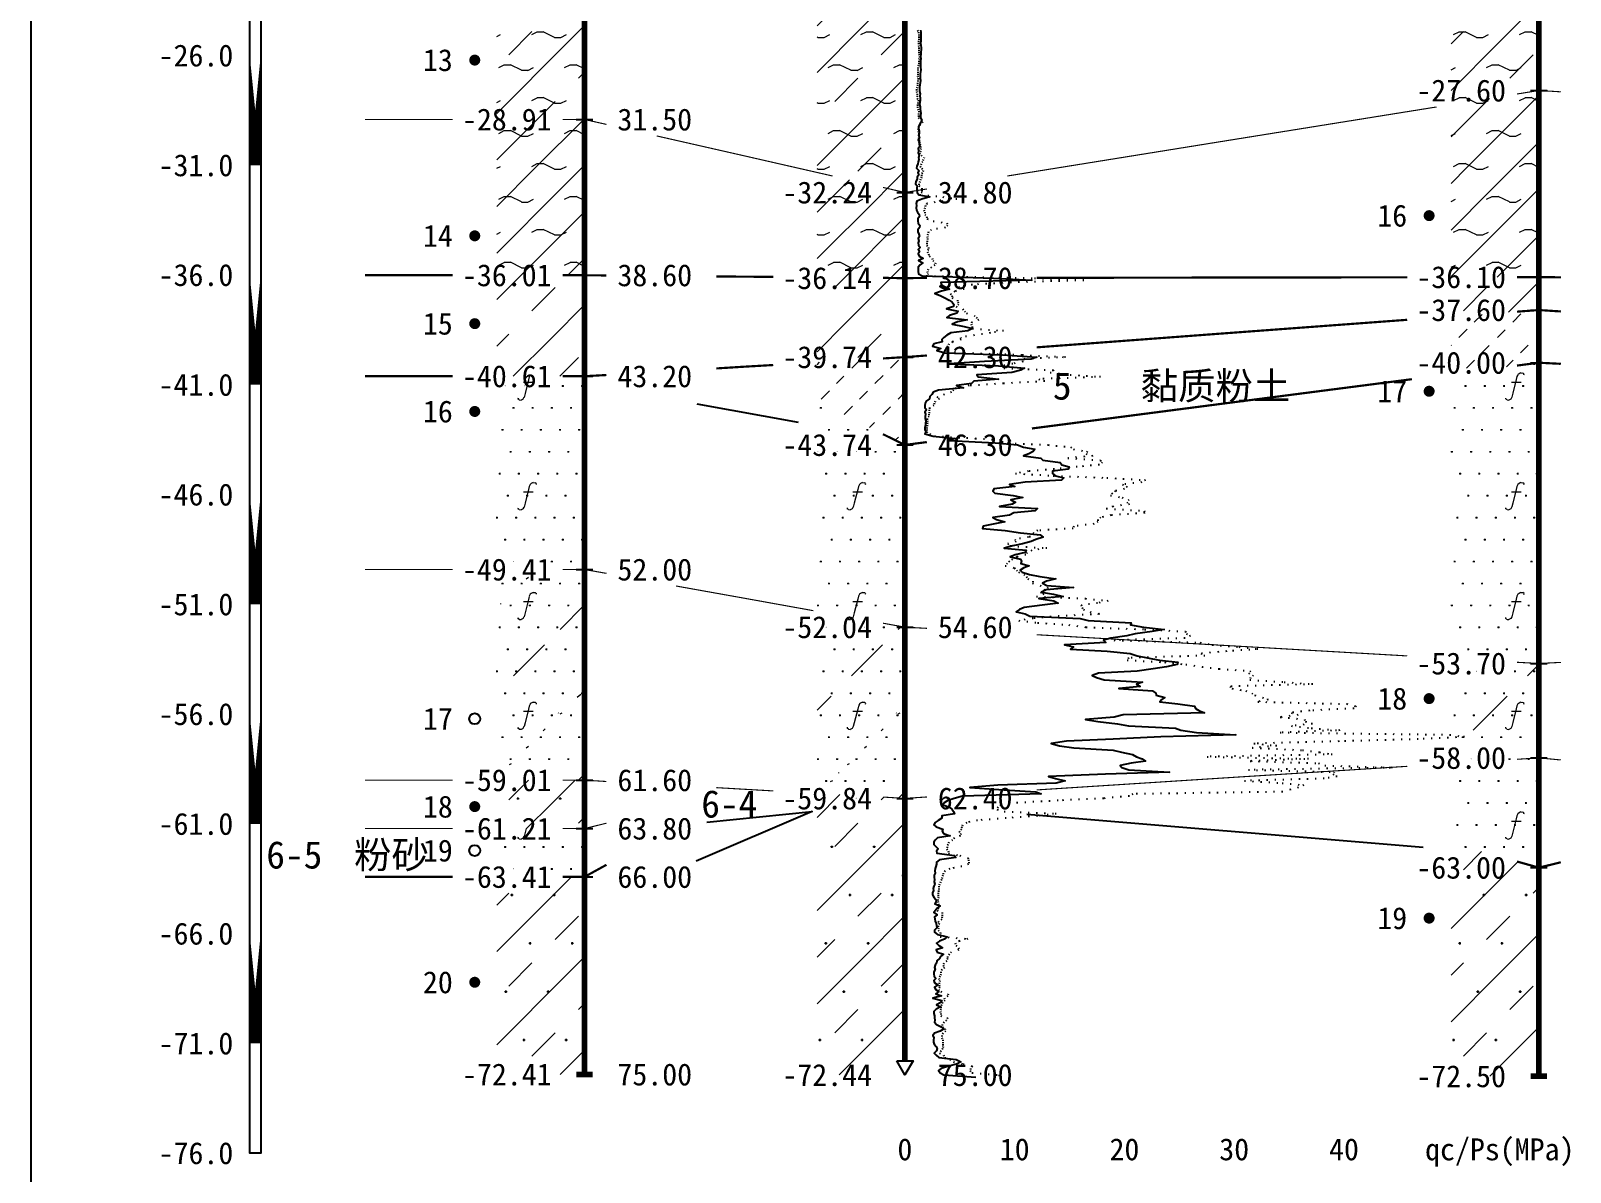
# Model space of a CAD drawing. Extents: x -37 to 3540, y -1485 to 297.
# Drawn here: x 1434.5 to 1574.7, y -832.6 to -728.7 of the extents above; entities that cross this region are included whole.
import ezdxf
from ezdxf.enums import TextEntityAlignment as Align

# ---------------------------------------------------------------- set-up
doc = ezdxf.new("R2010")
doc.units = 0
doc.linetypes.add('DOT', pattern=[6.35, 0, -6.35])
doc.layers.get('0').update_dxf_attribs({"linetype": 'CONTINUOUS'})
for name, color, linetype in [('CURVE', 200, 'CONTINUOUS'), ('FRAME', 7, 'CONTINUOUS'), ('HOLE', 41, 'CONTINUOUS'), ('RULER', 7, 'CONTINUOUS'), ('SAMPLE', 1, 'CONTINUOUS'), ('STRATUM', 241, 'CONTINUOUS')]:
    doc.layers.add(name, color=color, linetype=linetype)
doc.layers.add('HATCH', color=7, linetype='CONTINUOUS', lineweight=13)
doc.styles.add('ST', font='')
doc.styles.get('ST').set_extended_font_data('SimSun')
pattern_1 = [(45, (1559.7, -891), (-4.24264, 4.24264), [10, 0]), (45, (1560.761, -894.182), (-2.12132, 6.36396), [3, -3]), (26.565, (1560.7743, -891.2536), (5.999823, 5.999812), [0.567, -12.849]), (0, (1560.2073, -891.2536), (0, 6), [0.567, -5.433]), (26.565, (1558.119, -891), (5.999823, 5.999812), [0.567, -12.849]), (0, (1558.626, -890.7464), (0, 6), [0.567, -5.433]), (153.435, (1560.2073, -891.2536), (-5.999818, -5e-06), [1.134, -12.2826]), (26.565, (1563.7743, -888.2536), (5.999823, 5.999812), [0.567, -12.849]), (0, (1563.2073, -888.2536), (0, 6), [0.567, -5.433]), (26.565, (1561.119, -888), (5.999823, 5.999812), [0.567, -12.849]), (0, (1561.626, -887.7464), (0, 6), [0.567, -5.433]), (153.435, (1563.2073, -888.2536), (-5.999818, -5e-06), [1.134, -12.2826])]
pattern_2 = [(45, (1559.7002, -891), (-2.12132, 2.12132), [10, 0]), (26.565, (1560.7743, -891.2536), (5.999823, 5.999812), [0.567, -12.849]), (0, (1560.2073, -891.2536), (0, 6), [0.567, -5.433]), (26.565, (1558.119, -891), (5.999823, 5.999812), [0.567, -12.849]), (0, (1558.626, -890.7464), (0, 6), [0.567, -5.433]), (153.435, (1560.2073, -891.2536), (-5.999818, -5e-06), [1.134, -12.2826]), (26.565, (1563.7743, -888.2536), (5.999823, 5.999812), [0.567, -12.849]), (0, (1563.2073, -888.2536), (0, 6), [0.567, -5.433]), (26.565, (1561.119, -888), (5.999823, 5.999812), [0.567, -12.849]), (0, (1561.626, -887.7464), (0, 6), [0.567, -5.433]), (153.435, (1563.2073, -888.2536), (-5.999818, -5e-06), [1.134, -12.2826])]
pattern_3 = [(45, (1559.7, -891), (-4.24264, 4.24264), [10, 0]), (45, (1560.761, -894.182), (-2.12132, 6.36396), [3, -3])]
pattern_4 = [(82.875, (1558.8656, -892.206), (0.000369, 10.000176), [0.0893, -80.5337]), (143.13, (1558.9666, -892.2818), (-29.999964, 20.000054), [0.12627, -49.87373]), (172.875, (1559.1438, -892.304), (-70.000246, 9.99966), [0.17857, -80.44443]), (206.565, (1559.3223, -892.2147), (-9.9997, -9.99969), [0.19954, -22.16046]), (243.435, (1559.4115, -892.0363), (9e-06, -9.9997), [0.19954, -22.16146]), (255.964, (1559.5008, -891.679), (-0.0002, -9.9995), [0.36813, -40.86287]), (255.964, (1559.8108, -890.439), (-0.0002, -9.9995), [1.2784, -39.9526]), (255.964, (1559.8793, -890.165), (-0.0002, -9.9995), [0.28235, -40.94865]), (216.87, (1560.0695, -889.9108), (-9.999982, -10.000018), [0.12627, -49.87373]), (243.435, (1559.9685, -889.9865), (9e-06, -9.9997), [0.19954, -22.16146]), (206.565, (1560.248, -889.8215), (-9.9997, -9.99969), [0.19954, -22.16046]), (172.875, (1560.4252, -889.8437), (-70.000246, 9.99966), [0.17857, -80.44443]), (143.13, (1560.5262, -889.9194), (-29.999964, 20.000054), [0.12627, -49.87373]), (82.875, (1560.5152, -890.008), (0.000369, 10.000176), [0.0893, -80.5337]), (0, (1559.37, -890.66), (0, 10), [0.89286, -9.10714]), (0, (1559.7252, -891), (1, 2), [0, -1.75]), (0, (1559.7002, -890.975), (1, 2), [0, -1.75]), (0, (1559.7002, -891), (1, 2), [0, -1.75]), (0, (1559.6752, -891), (1, 2), [0, -1.75]), (0, (1559.7002, -891.025), (1, 2), [0, -1.75])]
pattern_5 = [(45, (1559.7, -891), (-2e-06, 15.4), [4.3383, -17.4406]), (45, (1565.889, -884.777), (-2e-06, 15.4), [4.3861, -17.3928]), (45, (1570.849, -879.819), (-2e-06, 15.4), [3.99, -17.789]), (26.565, (1559.7, -883.3), (15.4, 15.4), [0.2123, -34.2231]), (36.87, (1561.2402, -881.76), (15.4, 15.4), [0.435, -76.565]), (315, (1567.4, -875.653), (15.4, 3e-06), [0.0727, -21.7062]), (26.565, (1567.4, -891), (15.4, 15.4), [0.3184, -34.117]), (26.565, (1568.94, -889.46), (15.4, 15.4), [0.2316, -34.2038]), (90, (1569.71, -888.69), (-15.4, -1e-06), [0.0633, -15.3367]), (26.565, (1570.48, -887.92), (15.4, 15.4), [0.2002, -68.6707]), (36.87, (1572.0202, -886.38), (15.4, 15.4), [0.2435, -76.7565]), (45, (1573.56, -884.84), (-5e-07, 15.4), [0.24, -21.5388]), (315, (1574.911, -883.195), (15.4, 3e-06), [0.0727, -21.7062]), (36.87, (1562.7802, -880.22), (15.4, 15.4), [0.2249, -76.7751]), (53.13, (1564.3202, -878.68), (30.8, 46.2), [0.2956, -76.7044]), (53.13, (1565.8602, -877.14), (30.8, 46.2), [0.2777, -76.7223])]
pattern_6 = [(82.875, (1557.864, -893.6533), (0.00081, 22.00039), [0.1964, -177.1742]), (143.13, (1558.0863, -893.82), (-65.99992, 44.00012), [0.2778, -109.7222]), (172.875, (1558.476, -893.8687), (-154.00054, 21.99925), [0.3929, -176.9777]), (206.565, (1558.869, -893.672), (-21.99935, -21.9993), [0.439, -48.753]), (243.435, (1559.065, -893.28), (2e-05, -21.9993), [0.439, -48.7552]), (255.964, (1559.2615, -892.494), (-0.00044, -21.9989), [0.8099, -89.8983]), (255.964, (1559.9436, -889.7656), (-0.00044, -21.9989), [2.8124, -87.8958]), (255.964, (1560.094, -889.163), (-0.00044, -21.9989), [0.6212, -90.087]), (216.87, (1560.5128, -888.6037), (-21.99996, -22.00004), [0.2778, -109.7222]), (243.435, (1560.291, -888.77), (2e-05, -21.9993), [0.439, -48.7552]), (206.565, (1560.905, -888.407), (-21.99935, -21.9993), [0.439, -48.753]), (172.875, (1561.2952, -888.456), (-154.00054, 21.99925), [0.3929, -176.9777]), (143.13, (1561.5175, -888.6228), (-65.99992, 44.00012), [0.2778, -109.7222]), (82.875, (1561.493, -888.8177), (0.00081, 22.00039), [0.1964, -177.1742]), (0, (1558.975, -890.252), (0, 22), [1.9643, -20.0357]), (0, (1559.755, -891), (2.2, 4.4), [0, -3.85]), (0, (1559.7, -890.945), (2.2, 4.4), [0, -3.85]), (0, (1559.7, -891), (2.2, 4.4), [0, -3.85]), (0, (1559.645, -891), (2.2, 4.4), [0, -3.85]), (0, (1559.7, -891.055), (2.2, 4.4), [0, -3.85])]
pattern_7 = [(45, (1559.7, -891), (-6e-07, 6.99998), [0.9473, -8.9522]), (45, (1561.1, -889.6), (-6e-07, 6.99998), [0.9869, -8.9126]), (45, (1562.5, -888.2), (-6e-07, 6.99998), [1.06018, -8.8393]), (45, (1563.9, -886.8), (-6e-07, 6.99998), [0.94918, -8.95032]), (45, (1565.3, -885.4), (-6e-07, 6.99998), [1.0365, -8.863]), (45, (1563.2, -891), (-6e-07, 6.99998), [1.01335, -8.88615]), (45, (1564.6, -889.6), (-6e-07, 6.99998), [1.07896, -12.12037]), (45, (1566, -888.2), (-6e-07, 6.99998), [0.99882, -8.90067]), (45, (1560.4, -886.8), (-4e-07, 6.99998), [1.05533, -8.84416]), (45, (1561.8, -885.4), (-4e-07, 6.99998), [1.0365, -8.863])]

# ---------------------------------------------------------------- blocks, each defined once
blk = doc.blocks.new('SampleSoilUndisturbed')
at = {"const_width": 0.5}
blk.add_lwpolyline([(-0.25, 0, 1), (0.25, 0, 1)], format="xyb", close=True, dxfattribs=at)
blk = doc.blocks.new('SampleSoilDisturbed')
blk.add_circle((0, 0), 0.5)

msp = doc.modelspace()

# ---------------------------------------------------------------- hatches: boundary and pattern name
at = {"layer": 'HATCH'}
h = msp.add_hatch(dxfattribs=at)
h.set_pattern_fill('YNFNT', color=251, style=0)
h.set_pattern_definition(pattern_1)
h.paths.add_polyline_path([(1514.13, -710.98), (1506.13, -709.1), (1506.13, -741.55), (1514.13, -743.38)])
h.paths.add_polyline_path([(1497.22, -711.08), (1513.17, -711.08), (1513.17, -706.13), (1497.22, -706.13)], flags=9)
h.paths.add_polyline_path([(1502.06, -744.87), (1511.62, -744.87), (1511.62, -741.93), (1502.06, -741.93)], flags=9)
h.paths.add_polyline_path([(1502.06, -712.47), (1511.62, -712.47), (1511.62, -709.53), (1502.06, -709.53)], flags=9)
h = msp.add_hatch(dxfattribs=at)
h.set_pattern_fill('YNFNT', color=251, style=0)
h.set_pattern_definition(pattern_1)
h.paths.add_polyline_path([(1571.89, -714.09), (1563.89, -712.19), (1563.89, -735.38), (1571.89, -734.09)])
h.paths.add_polyline_path([(1559.82, -735.58), (1569.38, -735.58), (1569.38, -732.65), (1559.82, -732.65)], flags=9)
h.paths.add_polyline_path([(1559.82, -715.58), (1569.38, -715.58), (1569.38, -712.65), (1559.82, -712.65)], flags=9)
h = msp.add_hatch(dxfattribs=at)
h.set_pattern_fill('YNFNT', color=251, style=0)
h.set_pattern_definition(pattern_1)
h.paths.add_polyline_path([(1484.94, -714.33), (1476.94, -714.33), (1476.94, -736.73), (1484.94, -736.73)])
h.paths.add_polyline_path([(1472.87, -738.21), (1482.42, -738.21), (1482.42, -735.28), (1472.87, -735.28)], flags=9)
h.paths.add_polyline_path([(1472.87, -715.81), (1482.42, -715.81), (1482.42, -712.89), (1472.87, -712.89)], flags=9)
h = msp.add_hatch(dxfattribs=at)
h.set_pattern_fill('YNNT', color=251, style=0)
h.set_pattern_definition(pattern_2)
h.paths.add_polyline_path([(1571.89, -734.09), (1563.89, -735.38), (1563.89, -751.1), (1571.89, -751.09)])
h.paths.add_polyline_path([(1559.82, -752.58), (1569.38, -752.58), (1569.38, -749.65), (1559.82, -749.65)], flags=9)
h.paths.add_polyline_path([(1559.82, -735.58), (1569.38, -735.58), (1569.38, -732.65), (1559.82, -732.65)], flags=9)
h = msp.add_hatch(dxfattribs=at)
h.set_pattern_fill('YNNT', color=251, style=0)
h.set_pattern_definition(pattern_2)
h.paths.add_polyline_path([(1484.94, -736.73), (1476.94, -736.73), (1476.94, -750.92), (1484.94, -750.92)])
h.paths.add_polyline_path([(1472.87, -752.41), (1482.42, -752.41), (1482.42, -749.48), (1472.87, -749.48)], flags=9)
h.paths.add_polyline_path([(1472.87, -738.21), (1482.42, -738.21), (1482.42, -735.28), (1472.87, -735.28)], flags=9)
h = msp.add_hatch(dxfattribs=at)
h.set_pattern_fill('YNNT', color=251, style=0)
h.set_pattern_definition(pattern_2)
h.paths.add_polyline_path([(1514.13, -743.38), (1506.13, -741.55), (1506.13, -751.11), (1514.13, -751.18)])
h.paths.add_polyline_path([(1502.06, -752.67), (1511.62, -752.67), (1511.62, -749.73), (1502.06, -749.73)], flags=9)
h.paths.add_polyline_path([(1502.06, -744.87), (1511.62, -744.87), (1511.62, -741.93), (1502.06, -741.93)], flags=9)
h = msp.add_hatch(dxfattribs=at)
h.set_pattern_fill('FZNT', color=32, style=0)
h.set_pattern_definition(pattern_3)
h.paths.add_polyline_path([(1484.94, -750.92), (1476.94, -750.92), (1476.94, -760.12), (1484.94, -760.12)])
h.paths.add_polyline_path([(1472.87, -761.61), (1482.42, -761.61), (1482.42, -758.68), (1472.87, -758.68)], flags=9)
h.paths.add_polyline_path([(1472.87, -752.41), (1482.42, -752.41), (1482.42, -749.48), (1472.87, -749.48)], flags=9)
h = msp.add_hatch(dxfattribs=at)
h.set_pattern_fill('FZNT', color=32, style=0)
h.set_pattern_definition(pattern_3)
h.paths.add_polyline_path([(1514.13, -751.18), (1506.13, -751.11), (1506.13, -758.86), (1514.13, -758.38)])
h.paths.add_polyline_path([(1502.06, -759.87), (1511.62, -759.87), (1511.62, -756.93), (1502.06, -756.93)], flags=9)
h.paths.add_polyline_path([(1502.06, -752.67), (1511.62, -752.67), (1511.62, -749.73), (1502.06, -749.73)], flags=9)
h = msp.add_hatch(dxfattribs=at)
h.set_pattern_fill('FZNT', color=32, style=0)
h.set_pattern_definition(pattern_3)
h.paths.add_polyline_path([(1571.89, -751.09), (1563.89, -751.1), (1563.89, -754.68), (1571.89, -754.09)])
h.paths.add_polyline_path([(1559.82, -755.58), (1569.38, -755.58), (1569.38, -752.65), (1559.82, -752.65)], flags=9)
h.paths.add_polyline_path([(1559.82, -752.58), (1569.38, -752.58), (1569.38, -749.65), (1559.82, -749.65)], flags=9)
h = msp.add_hatch(dxfattribs=at)
h.set_pattern_fill('NZFT', color=52, style=0)
h.set_pattern_definition(pattern_7)
h.paths.add_polyline_path([(1571.89, -754.09), (1563.89, -754.68), (1563.89, -759.93), (1571.89, -758.89)])
h.paths.add_polyline_path([(1559.82, -760.38), (1569.38, -760.38), (1569.38, -757.45), (1559.82, -757.45)], flags=9)
h.paths.add_polyline_path([(1559.82, -755.58), (1569.38, -755.58), (1569.38, -752.65), (1559.82, -752.65)], flags=9)
h = msp.add_hatch(dxfattribs=at)
h.set_pattern_fill('NZFT', color=52, style=0)
h.set_pattern_definition(pattern_7)
h.paths.add_polyline_path([(1514.13, -758.38), (1506.13, -758.86), (1506.13, -762.47), (1506.83, -762.81), (1514.13, -766.38)])
h.paths.add_polyline_path([(1502.06, -759.87), (1511.62, -759.87), (1511.62, -756.93), (1502.06, -756.93)], flags=9)
h = msp.add_hatch(dxfattribs=at)
h.set_pattern_fill('FS', color=142, style=0)
h.set_pattern_definition(pattern_4)
h.paths.add_polyline_path([(1484.94, -760.12), (1476.94, -760.12), (1476.94, -777.73), (1484.94, -777.73)])
h.paths.add_polyline_path([(1472.87, -779.21), (1482.42, -779.21), (1482.42, -776.28), (1472.87, -776.28)], flags=9)
h.paths.add_polyline_path([(1472.87, -761.61), (1482.42, -761.61), (1482.42, -758.68), (1472.87, -758.68)], flags=9)
h = msp.add_hatch(dxfattribs=at)
h.set_pattern_fill('FS', color=142, style=0)
h.set_pattern_definition(pattern_4)
h.paths.add_polyline_path([(1571.89, -758.89), (1563.89, -759.93), (1563.89, -785.83), (1571.89, -786.29)])
h.paths.add_polyline_path([(1559.82, -787.78), (1569.38, -787.78), (1569.38, -784.85), (1559.82, -784.85)], flags=9)
h.paths.add_polyline_path([(1559.82, -760.38), (1569.38, -760.38), (1569.38, -757.45), (1559.82, -757.45)], flags=9)
h = msp.add_hatch(dxfattribs=at)
h.set_pattern_fill('FS', color=142, style=0)
h.set_pattern_definition(pattern_4)
h.paths.add_polyline_path([(1514.13, -766.38), (1506.83, -762.81), (1506.13, -762.47), (1506.13, -781.54), (1514.13, -782.98)])
h.paths.add_polyline_path([(1502.06, -784.47), (1511.62, -784.47), (1511.62, -781.53), (1502.06, -781.53)], flags=9)
h.paths.add_polyline_path([(1502.06, -767.87), (1511.62, -767.87), (1511.62, -764.93), (1502.06, -764.93)], flags=9)
h = msp.add_hatch(dxfattribs=at)
h.set_pattern_fill('FS', color=142, style=0)
h.set_pattern_definition(pattern_4)
h.paths.add_polyline_path([(1484.94, -777.73), (1476.94, -777.73), (1476.94, -796.92), (1484.94, -796.92)])
h.paths.add_polyline_path([(1472.87, -798.41), (1482.42, -798.41), (1482.42, -795.48), (1472.87, -795.48)], flags=9)
h.paths.add_polyline_path([(1472.87, -779.21), (1482.42, -779.21), (1482.42, -776.28), (1472.87, -776.28)], flags=9)
h = msp.add_hatch(dxfattribs=at)
h.set_pattern_fill('SZFT', color=142, scale=2.2, style=0)
h.set_pattern_definition(pattern_5)
h.paths.add_polyline_path([(1484.94, -777.73), (1476.94, -777.73), (1476.94, -796.92), (1484.94, -796.92)])
h.paths.add_polyline_path([(1472.87, -798.41), (1482.42, -798.41), (1482.42, -795.48), (1472.87, -795.48)], flags=9)
h.paths.add_polyline_path([(1472.87, -779.21), (1482.42, -779.21), (1482.42, -776.28), (1472.87, -776.28)], flags=9)
h = msp.add_hatch(dxfattribs=at)
h.set_pattern_fill('FS', color=142, style=0)
h.set_pattern_definition(pattern_4)
h.paths.add_polyline_path([(1514.13, -782.98), (1506.13, -781.54), (1506.13, -798.12), (1514.13, -798.58)])
h.paths.add_polyline_path([(1497.22, -801.08), (1523.9, -801.08), (1523.9, -796.14), (1497.22, -796.14)], flags=9)
h.paths.add_polyline_path([(1502.06, -800.07), (1511.62, -800.07), (1511.62, -797.13), (1502.06, -797.13)], flags=24)
h.paths.add_polyline_path([(1502.06, -784.47), (1511.62, -784.47), (1511.62, -781.53), (1502.06, -781.53)], flags=9)
h = msp.add_hatch(dxfattribs=at)
h.set_pattern_fill('SZFT', color=142, scale=2.2, style=0)
h.set_pattern_definition(pattern_5)
h.paths.add_polyline_path([(1514.13, -782.98), (1506.13, -781.54), (1506.13, -798.12), (1514.13, -798.58)])
h.paths.add_polyline_path([(1497.22, -801.08), (1523.9, -801.08), (1523.9, -796.14), (1497.22, -796.14)], flags=9)
h.paths.add_polyline_path([(1502.06, -800.07), (1511.62, -800.07), (1511.62, -797.13), (1502.06, -797.13)], flags=24)
h.paths.add_polyline_path([(1502.06, -784.47), (1511.62, -784.47), (1511.62, -781.53), (1502.06, -781.53)], flags=9)
h = msp.add_hatch(dxfattribs=at)
h.set_pattern_fill('FS', color=142, style=0)
h.set_pattern_definition(pattern_4)
h.paths.add_polyline_path([(1571.89, -786.29), (1563.89, -785.83), (1563.89, -795.4), (1571.89, -794.89)])
h.paths.add_polyline_path([(1559.82, -796.38), (1569.38, -796.38), (1569.38, -793.45), (1559.82, -793.45)], flags=9)
h.paths.add_polyline_path([(1559.82, -787.78), (1569.38, -787.78), (1569.38, -784.85), (1559.82, -784.85)], flags=9)
h = msp.add_hatch(dxfattribs=at)
h.set_pattern_fill('SZFT', color=142, scale=2.2, style=0)
h.set_pattern_definition(pattern_5)
h.paths.add_polyline_path([(1571.89, -786.29), (1563.89, -785.83), (1563.89, -795.4), (1571.89, -794.89)])
h.paths.add_polyline_path([(1559.82, -796.38), (1569.38, -796.38), (1569.38, -793.45), (1559.82, -793.45)], flags=9)
h.paths.add_polyline_path([(1559.82, -787.78), (1569.38, -787.78), (1569.38, -784.85), (1559.82, -784.85)], flags=9)
h = msp.add_hatch(dxfattribs=at)
h.set_pattern_fill('FS', color=142, style=0)
h.set_pattern_definition(pattern_4)
h.paths.add_polyline_path([(1571.89, -794.89), (1563.89, -795.4), (1563.89, -802.63), (1571.89, -804.89)])
h.paths.add_polyline_path([(1559.82, -796.38), (1569.38, -796.38), (1569.38, -793.45), (1559.82, -793.45)], flags=9)
h = msp.add_hatch(dxfattribs=at)
h.set_pattern_fill('FZNT', color=32, style=0)
h.set_pattern_definition(pattern_3)
h.paths.add_polyline_path([(1484.94, -796.92), (1476.94, -796.92), (1476.94, -801.33), (1484.94, -801.33)])
h.paths.add_polyline_path([(1472.87, -802.81), (1482.42, -802.81), (1482.42, -799.88), (1472.87, -799.88)], flags=9)
h.paths.add_polyline_path([(1472.87, -798.41), (1482.42, -798.41), (1482.42, -795.48), (1472.87, -795.48)], flags=9)
h = msp.add_hatch(dxfattribs=at)
h.set_pattern_fill('FS', color=32, scale=2.2, style=0)
h.set_pattern_definition(pattern_6)
h.paths.add_polyline_path([(1484.94, -796.92), (1476.94, -796.92), (1476.94, -801.33), (1484.94, -801.33)])
h.paths.add_polyline_path([(1472.87, -802.81), (1482.42, -802.81), (1482.42, -799.88), (1472.87, -799.88)], flags=9)
h.paths.add_polyline_path([(1472.87, -798.41), (1482.42, -798.41), (1482.42, -795.48), (1472.87, -795.48)], flags=9)
h = msp.add_hatch(dxfattribs=at)
h.set_pattern_fill('FZNT', color=32, style=0)
h.set_pattern_definition(pattern_3)
h.paths.add_polyline_path([(1514.13, -798.58), (1506.13, -798.12), (1506.13, -823.78), (1514.13, -823.78), (1513.38, -822.48), (1514.13, -822.48)])
h.paths.add_polyline_path([(1497.22, -801.08), (1523.9, -801.08), (1523.9, -796.14), (1497.22, -796.14)], flags=9)
h.paths.add_polyline_path([(1502.06, -825.26), (1511.61, -825.26), (1511.61, -822.36), (1502.06, -822.36)], flags=9)
h.paths.add_polyline_path([(1502.06, -800.07), (1511.62, -800.07), (1511.62, -797.13), (1502.06, -797.13)], flags=24)
h = msp.add_hatch(dxfattribs=at)
h.set_pattern_fill('FS', color=32, scale=2.2, style=0)
h.set_pattern_definition(pattern_6)
h.paths.add_polyline_path([(1514.13, -798.58), (1506.13, -798.12), (1506.13, -823.78), (1514.13, -823.78), (1513.38, -822.48), (1514.13, -822.48)])
h.paths.add_polyline_path([(1497.22, -801.08), (1523.9, -801.08), (1523.9, -796.14), (1497.22, -796.14)], flags=9)
h.paths.add_polyline_path([(1502.06, -825.26), (1511.61, -825.26), (1511.61, -822.36), (1502.06, -822.36)], flags=9)
h.paths.add_polyline_path([(1502.06, -800.07), (1511.62, -800.07), (1511.62, -797.13), (1502.06, -797.13)], flags=24)
h = msp.add_hatch(dxfattribs=at)
h.set_pattern_fill('FS', color=142, style=0)
h.set_pattern_definition(pattern_4)
h.paths.add_polyline_path([(1484.94, -801.33), (1476.94, -801.33), (1476.94, -805.73), (1484.94, -805.73)])
h.paths.add_polyline_path([(1472.87, -807.21), (1482.42, -807.21), (1482.42, -804.28), (1472.87, -804.28)], flags=9)
h.paths.add_polyline_path([(1472.87, -802.81), (1482.42, -802.81), (1482.42, -799.88), (1472.87, -799.88)], flags=9)
h = msp.add_hatch(dxfattribs=at)
h.set_pattern_fill('FZNT', color=32, style=0)
h.set_pattern_definition(pattern_3)
h.paths.add_polyline_path([(1571.89, -804.89), (1563.89, -802.63), (1563.89, -823.89), (1571.89, -823.89)])
h.paths.add_polyline_path([(1559.82, -825.38), (1569.38, -825.38), (1569.38, -822.45), (1559.82, -822.45)], flags=9)
h.paths.add_polyline_path([(1559.82, -806.38), (1569.38, -806.38), (1569.38, -803.45), (1559.82, -803.45)], flags=9)
h = msp.add_hatch(dxfattribs=at)
h.set_pattern_fill('FS', color=32, scale=2.2, style=0)
h.set_pattern_definition(pattern_6)
h.paths.add_polyline_path([(1571.89, -804.89), (1563.89, -802.63), (1563.89, -823.89), (1571.89, -823.89)])
h.paths.add_polyline_path([(1559.82, -825.38), (1569.38, -825.38), (1569.38, -822.45), (1559.82, -822.45)], flags=9)
h.paths.add_polyline_path([(1559.82, -806.38), (1569.38, -806.38), (1569.38, -803.45), (1559.82, -803.45)], flags=9)
h = msp.add_hatch(dxfattribs=at)
h.set_pattern_fill('FZNT', color=32, style=0)
h.set_pattern_definition(pattern_3)
h.paths.add_polyline_path([(1484.94, -805.73), (1476.94, -805.73), (1476.94, -823.73), (1484.94, -823.73)])
h.paths.add_polyline_path([(1472.87, -825.21), (1482.42, -825.21), (1482.42, -822.29), (1472.87, -822.29)], flags=9)
h.paths.add_polyline_path([(1472.87, -807.21), (1482.42, -807.21), (1482.42, -804.28), (1472.87, -804.28)], flags=9)
h = msp.add_hatch(dxfattribs=at)
h.set_pattern_fill('FS', color=32, scale=2.2, style=0)
h.set_pattern_definition(pattern_6)
h.paths.add_polyline_path([(1484.94, -805.73), (1476.94, -805.73), (1476.94, -823.73), (1484.94, -823.73)])
h.paths.add_polyline_path([(1472.87, -825.21), (1482.42, -825.21), (1482.42, -822.29), (1472.87, -822.29)], flags=9)
h.paths.add_polyline_path([(1472.87, -807.21), (1482.42, -807.21), (1482.42, -804.28), (1472.87, -804.28)], flags=9)

# ---------------------------------------------------------------- linework, layer by layer
at = {"layer": 'CURVE', "color": 30, "linetype": 'Continuous'}
msp.add_lwpolyline([(1515.55, -728.58), (1515.58, -728.78), (1515.59, -728.98), (1515.58, -729.18), (1515.58, -729.38), (1515.58, -729.58), (1515.56, -729.78), (1515.59, -729.98), (1515.61, -730.18), (1515.61, -730.38), (1515.59, -730.58), (1515.59, -730.78), (1515.56, -730.98), (1515.59, -731.18), (1515.56, -731.38), (1515.56, -731.58), (1515.56, -731.78), (1515.55, -731.98), (1515.57, -732.18), (1515.55, -732.38), (1515.51, -732.58), (1515.52, -732.78), (1515.52, -732.98), (1515.55, -733.18), (1515.52, -733.38), (1515.5, -733.58), (1515.47, -733.78), (1515.45, -733.98), (1515.47, -734.18), (1515.52, -734.38), (1515.49, -734.58), (1515.52, -734.78), (1515.52, -734.98), (1515.5, -735.18), (1515.47, -735.38), (1515.53, -735.58), (1515.53, -735.78), (1515.56, -735.98), (1515.59, -736.18), (1515.55, -736.38), (1515.55, -736.58), (1515.68, -736.78), (1515.59, -736.98), (1515.46, -737.18), (1515.36, -737.38), (1515.36, -737.58), (1515.42, -737.78), (1515.43, -737.98), (1515.38, -738.18), (1515.45, -738.38), (1515.35, -738.58), (1515.46, -738.78), (1515.42, -738.98), (1515.5, -739.18), (1515.35, -739.38), (1515.37, -739.58), (1515.35, -739.78), (1515.42, -739.98), (1515.36, -740.18), (1515.4, -740.38), (1515.33, -740.58), (1515.3, -740.78), (1515.21, -740.98), (1515.18, -741.18), (1515.41, -741.38), (1515.3, -741.58), (1515.39, -741.78), (1515.26, -741.98), (1515.26, -742.18), (1515.13, -742.38), (1515.1, -742.58), (1515.24, -742.78), (1515.23, -742.98), (1515.23, -743.18), (1515.24, -743.38), (1515.41, -743.58), (1516.41, -743.78), (1515.67, -743.98), (1515.23, -744.18), (1515.17, -744.38), (1515.2, -744.58), (1515.17, -744.78), (1515.18, -744.98), (1515.29, -745.18), (1515.43, -745.38), (1515.46, -745.58), (1515.32, -745.78), (1515.32, -745.98), (1515.33, -746.18), (1515.49, -746.38), (1515.46, -746.58), (1515.3, -746.78), (1515.31, -746.98), (1515.39, -747.18), (1515.46, -747.38), (1515.34, -747.58), (1515.4, -747.78), (1515.35, -747.98), (1515.38, -748.18), (1515.53, -748.38), (1515.35, -748.58), (1515.46, -748.78), (1515.34, -748.98), (1515.43, -749.18), (1515.79, -749.38), (1515.36, -749.58), (1515.76, -749.78), (1515.53, -749.98), (1515.35, -750.18), (1515.33, -750.38), (1515.33, -750.58), (1515.38, -750.78), (1515.7, -750.98), (1522.19, -751.18), (1525.7, -751.38), (1517.39, -751.58), (1517.46, -751.78), (1517.79, -751.98), (1518.18, -752.18), (1517.46, -752.38), (1516.87, -752.58), (1517.34, -752.78), (1517.77, -752.98), (1518.17, -753.18), (1518.44, -753.38), (1518.6, -753.58), (1518.55, -753.78), (1517.91, -753.98), (1518.99, -754.18), (1518.87, -754.38), (1518.19, -754.58), (1517.96, -754.78), (1519.81, -754.98), (1518.92, -755.18), (1518.44, -755.38), (1519.52, -755.58), (1520.28, -755.78), (1519.85, -755.98), (1518.3, -756.18), (1517.96, -756.38), (1517.67, -756.58), (1517.5, -756.78), (1517.51, -756.98), (1516.76, -757.18), (1516.64, -757.38), (1517.4, -757.58), (1517.05, -757.78), (1517.77, -757.98), (1523.03, -758.18), (1526.15, -758.38), (1525.62, -758.58), (1521.38, -758.78), (1518.15, -758.98), (1522.66, -759.18), (1525.03, -759.38), (1524.68, -759.58), (1523.86, -759.78), (1520.67, -759.98), (1520.79, -760.18), (1522.65, -760.38), (1520.42, -760.58), (1520.19, -760.78), (1518.83, -760.98), (1519.46, -761.18), (1517.2, -761.38), (1516.69, -761.58), (1516.58, -761.78), (1516.41, -761.98), (1516.36, -762.18), (1516.07, -762.38), (1515.98, -762.58), (1515.96, -762.78), (1515.96, -762.98), (1516.1, -763.18), (1515.96, -763.38), (1516, -763.58), (1515.98, -763.78), (1515.97, -763.98), (1516.03, -764.18), (1516, -764.38), (1516, -764.58), (1515.95, -764.78), (1515.95, -764.98), (1516.03, -765.18), (1515.94, -765.38), (1516.7, -765.58), (1518.72, -765.78), (1518.13, -765.98), (1522.36, -766.18), (1524.4, -766.38), (1524.94, -766.58), (1525.97, -766.78), (1525.8, -766.98), (1525.42, -767.18), (1524.92, -767.38), (1526.5, -767.58), (1526.71, -767.78), (1528.27, -767.98), (1528.43, -768.18), (1529.1, -768.38), (1529, -768.58), (1527.57, -768.78), (1527.58, -768.98), (1527.84, -769.18), (1528.61, -769.38), (1528.4, -769.58), (1525.08, -769.78), (1523.65, -769.98), (1524.14, -770.18), (1522.22, -770.38), (1522.13, -770.58), (1522.33, -770.78), (1523.99, -770.98), (1524.87, -771.18), (1523.78, -771.38), (1524.21, -771.58), (1523.89, -771.78), (1522.75, -771.98), (1526.21, -772.18), (1525.99, -772.38), (1524.04, -772.58), (1523.65, -772.78), (1522.15, -772.98), (1522.47, -773.18), (1523.23, -773.38), (1522.33, -773.58), (1521.26, -773.78), (1521.21, -773.98), (1523.26, -774.18), (1524.65, -774.38), (1526.46, -774.58), (1526.73, -774.78), (1526.06, -774.98), (1525.62, -775.18), (1524.83, -775.38), (1523.96, -775.58), (1523.17, -775.78), (1525.17, -775.98), (1525.09, -776.18), (1524.17, -776.38), (1523.71, -776.58), (1524.67, -776.78), (1524.74, -776.98), (1524.69, -777.18), (1525.45, -777.38), (1524.97, -777.58), (1524.63, -777.78), (1524.81, -777.98), (1525.47, -778.18), (1526.43, -778.38), (1527.88, -778.58), (1527.04, -778.78), (1526.66, -778.98), (1527.07, -779.18), (1529.48, -779.38), (1526.99, -779.58), (1526.56, -779.78), (1527.66, -779.98), (1528.56, -780.18), (1526.34, -780.38), (1527.69, -780.58), (1528.08, -780.78), (1526.63, -780.98), (1525, -781.18), (1524.56, -781.38), (1524.26, -781.58), (1525.08, -781.78), (1525.5, -781.98), (1530.1, -782.18), (1530.84, -782.38), (1534.75, -782.58), (1534.68, -782.78), (1535.86, -782.98), (1537.75, -783.18), (1536.66, -783.38), (1535.12, -783.58), (1534.35, -783.78), (1532.89, -783.98), (1532.22, -784.18), (1532.43, -784.38), (1528.66, -784.58), (1529.48, -784.78), (1529.23, -784.98), (1532.57, -785.18), (1534.66, -785.38), (1535.3, -785.58), (1536.22, -785.78), (1537.31, -785.98), (1539, -786.18), (1538.93, -786.38), (1537.96, -786.58), (1536.74, -786.78), (1535.3, -786.98), (1531.78, -787.18), (1531.2, -787.38), (1531.6, -787.58), (1532.28, -787.78), (1535.79, -787.98), (1535.24, -788.18), (1535.57, -788.38), (1533.62, -788.58), (1536.68, -788.78), (1536.99, -788.98), (1537.03, -789.18), (1537.81, -789.38), (1537.53, -789.58), (1537.36, -789.78), (1538.99, -789.98), (1540.5, -790.18), (1540.6, -790.38), (1540.92, -790.58), (1541.41, -790.78), (1534.01, -790.98), (1533.18, -791.18), (1530.59, -791.38), (1531.72, -791.58), (1533.49, -791.78), (1534.49, -791.98), (1538.79, -792.18), (1539.26, -792.38), (1540.71, -792.58), (1544.27, -792.78), (1537.45, -792.98), (1533.11, -793.18), (1528.86, -793.38), (1527.46, -793.58), (1528.2, -793.78), (1529.51, -793.98), (1533.11, -794.18), (1533.86, -794.38), (1534.87, -794.58), (1535.23, -794.78), (1535.76, -794.98), (1536.05, -795.18), (1534.74, -795.38), (1533.75, -795.58), (1533.9, -795.78), (1534.54, -795.98), (1538.24, -796.18), (1532.4, -796.38), (1527.22, -796.58), (1527.86, -796.78), (1528.72, -796.98), (1527.9, -797.18), (1522.6, -797.38), (1520.04, -797.58), (1522.69, -797.78), (1526.05, -797.98), (1526.54, -798.18), (1519.39, -798.38), (1518.62, -798.58), (1518.04, -798.78), (1517.72, -798.98), (1517.57, -799.18), (1518.18, -799.38), (1518.43, -799.58), (1518.57, -799.78), (1518.64, -799.98), (1517.5, -800.18), (1517.48, -800.38), (1517.15, -800.58), (1516.89, -800.78), (1516.78, -800.98), (1516.98, -801.18), (1517.59, -801.38), (1517.52, -801.58), (1517.66, -801.78), (1518.24, -801.98), (1517.1, -802.18), (1516.88, -802.38), (1516.78, -802.58), (1516.78, -802.78), (1516.99, -802.98), (1517.17, -803.18), (1517.02, -803.38), (1517.03, -803.58), (1518.64, -803.78), (1518.76, -803.98), (1517.28, -804.18), (1517.02, -804.38), (1517.01, -804.58), (1516.94, -804.78), (1516.9, -804.98), (1516.87, -805.18), (1516.9, -805.38), (1516.8, -805.58), (1516.81, -805.78), (1516.83, -805.98), (1516.79, -806.18), (1516.86, -806.38), (1516.75, -806.58), (1516.69, -806.78), (1516.74, -806.98), (1516.64, -807.18), (1516.64, -807.38), (1516.78, -807.58), (1516.95, -807.78), (1516.98, -807.98), (1516.86, -808.18), (1517.34, -808.38), (1517.06, -808.58), (1516.93, -808.78), (1516.76, -808.98), (1517.08, -809.18), (1516.83, -809.38), (1516.87, -809.58), (1516.89, -809.78), (1516.99, -809.98), (1517, -810.18), (1517.05, -810.38), (1516.84, -810.58), (1516.83, -810.78), (1517.1, -810.98), (1517.99, -811.18), (1517.81, -811.38), (1517.29, -811.58), (1517.02, -811.78), (1517.23, -811.98), (1517.55, -812.18), (1516.99, -812.38), (1517.06, -812.58), (1517.66, -812.78), (1517.38, -812.98), (1517.27, -813.18), (1517.03, -813.38), (1517, -813.58), (1516.89, -813.78), (1516.83, -813.98), (1516.89, -814.18), (1516.75, -814.38), (1516.76, -814.58), (1516.8, -814.78), (1516.95, -814.98), (1516.75, -815.18), (1516.84, -815.38), (1517.12, -815.58), (1516.82, -815.78), (1516.93, -815.98), (1517.21, -816.18), (1516.95, -816.38), (1517.47, -816.58), (1516.66, -816.78), (1517.49, -816.98), (1517.39, -817.18), (1517.01, -817.38), (1517.38, -817.58), (1516.99, -817.78), (1516.77, -817.98), (1516.78, -818.18), (1516.83, -818.38), (1516.84, -818.58), (1516.86, -818.78), (1516.83, -818.98), (1517, -819.18), (1517.42, -819.38), (1517.69, -819.58), (1517.35, -819.78), (1516.83, -819.98), (1516.67, -820.18), (1516.75, -820.38), (1516.74, -820.58), (1516.73, -820.78), (1516.79, -820.98), (1516.99, -821.18), (1517.06, -821.38), (1517, -821.58), (1516.81, -821.78), (1516.99, -821.98), (1517.22, -822.18), (1518.79, -822.38), (1519.22, -822.58), (1518.83, -822.78), (1518.12, -822.98), (1517.44, -823.18), (1517.18, -823.38), (1517.33, -823.58), (1517.68, -823.78), (1520.58, -823.98)], dxfattribs=at)
at = {"layer": 'CURVE', "color": 100, "linetype": 'DOT', "ltscale": 0.1}
msp.add_lwpolyline([(1515.29, -728.58), (1515.37, -728.78), (1515.39, -728.98), (1515.41, -729.18), (1515.39, -729.38), (1515.38, -729.58), (1515.38, -729.78), (1515.36, -729.98), (1515.41, -730.18), (1515.41, -730.38), (1515.41, -730.58), (1515.41, -730.78), (1515.47, -730.98), (1515.42, -731.18), (1515.4, -731.38), (1515.41, -731.58), (1515.38, -731.78), (1515.31, -731.98), (1515.31, -732.18), (1515.31, -732.38), (1515.32, -732.58), (1515.29, -732.78), (1515.35, -732.98), (1515.31, -733.18), (1515.28, -733.38), (1515.29, -733.58), (1515.25, -733.78), (1515.2, -733.98), (1515.19, -734.18), (1515.24, -734.38), (1515.25, -734.58), (1515.25, -734.78), (1515.36, -734.98), (1515.32, -735.18), (1515.28, -735.38), (1515.27, -735.58), (1515.3, -735.78), (1515.41, -735.98), (1515.37, -736.18), (1515.37, -736.38), (1515.34, -736.58), (1515.57, -736.78), (1515.77, -736.98), (1515.54, -737.18), (1515.41, -737.38), (1515.35, -737.58), (1515.33, -737.78), (1515.41, -737.98), (1515.41, -738.18), (1515.38, -738.38), (1515.43, -738.58), (1515.41, -738.78), (1515.48, -738.98), (1515.56, -739.18), (1515.57, -739.38), (1515.55, -739.58), (1515.45, -739.78), (1515.6, -739.98), (1515.89, -740.18), (1515.79, -740.38), (1515.74, -740.58), (1515.61, -740.78), (1515.53, -740.98), (1515.68, -741.18), (1515.8, -741.38), (1515.72, -741.58), (1515.63, -741.78), (1515.63, -741.98), (1515.56, -742.18), (1515.48, -742.38), (1515.41, -742.58), (1515.41, -742.78), (1515.67, -742.98), (1515.68, -743.18), (1515.68, -743.38), (1515.48, -743.58), (1517.57, -743.78), (1518.86, -743.98), (1517.63, -744.18), (1516.14, -744.38), (1516.02, -744.58), (1515.95, -744.78), (1515.85, -744.98), (1515.94, -745.18), (1515.93, -745.38), (1516.11, -745.58), (1516.14, -745.78), (1516.7, -745.98), (1517.94, -746.18), (1518.02, -746.38), (1517.84, -746.58), (1516.53, -746.78), (1516.28, -746.98), (1516.23, -747.18), (1516.17, -747.38), (1516.2, -747.58), (1516.17, -747.78), (1516.14, -747.98), (1516.13, -748.18), (1516.29, -748.38), (1516.27, -748.58), (1516.18, -748.78), (1516.29, -748.98), (1516.34, -749.18), (1516.61, -749.38), (1516.66, -749.58), (1516.92, -749.78), (1516.86, -749.98), (1516.55, -750.18), (1516.26, -750.38), (1516.16, -750.58), (1516.25, -750.78), (1516.08, -750.98), (1525.93, -751.18), (1530.44, -751.38), (1523.78, -751.58), (1520.28, -751.78), (1519.01, -751.98), (1519.54, -752.18), (1518.69, -752.38), (1518.27, -752.58), (1518.42, -752.78), (1518.44, -752.98), (1518.92, -753.18), (1518.95, -753.38), (1519.02, -753.58), (1518.81, -753.78), (1519.4, -753.98), (1519.56, -754.18), (1519.75, -754.38), (1520.43, -754.58), (1520.62, -754.78), (1520.88, -754.98), (1520.24, -755.18), (1520.16, -755.38), (1520.25, -755.58), (1520.28, -755.78), (1523.11, -755.98), (1521.92, -756.18), (1520.48, -756.38), (1519.2, -756.58), (1519.27, -756.78), (1518.46, -756.98), (1518.14, -757.18), (1518.03, -757.38), (1517.95, -757.58), (1517.92, -757.78), (1519.56, -757.98), (1524.82, -758.18), (1528.77, -758.38), (1524.45, -758.58), (1524.89, -758.78), (1523.96, -758.98), (1523.03, -759.18), (1523.14, -759.38), (1527.71, -759.58), (1527.37, -759.78), (1529.19, -759.98), (1531.95, -760.18), (1526.33, -760.38), (1526.87, -760.58), (1523.12, -760.78), (1519.99, -760.98), (1518.78, -761.18), (1518.57, -761.38), (1518.38, -761.58), (1517.74, -761.78), (1517.04, -761.98), (1517.28, -762.18), (1516.88, -762.38), (1516.81, -762.58), (1516.78, -762.78), (1516.37, -762.98), (1516.35, -763.18), (1516.33, -763.38), (1516.32, -763.58), (1516.31, -763.78), (1516.17, -763.98), (1516.17, -764.18), (1516.18, -764.38), (1516.16, -764.58), (1516.14, -764.78), (1516.14, -764.98), (1516.12, -765.18), (1516.36, -765.38), (1516.82, -765.58), (1520.56, -765.78), (1523.79, -765.98), (1522.71, -766.18), (1527.16, -766.38), (1529.23, -766.58), (1529.48, -766.78), (1530.75, -766.98), (1530.63, -767.18), (1531.24, -767.38), (1528.96, -767.58), (1531.93, -767.78), (1532.11, -767.98), (1531.85, -768.18), (1529.83, -768.38), (1527.75, -768.58), (1525.39, -768.78), (1524.21, -768.98), (1527.65, -769.18), (1532.53, -769.38), (1536.04, -769.58), (1535.72, -769.78), (1533.94, -769.98), (1534.37, -770.18), (1534.14, -770.38), (1533.29, -770.58), (1533.03, -770.78), (1532.86, -770.98), (1533.91, -771.18), (1534.53, -771.38), (1534.34, -771.58), (1534.6, -771.78), (1533.09, -771.98), (1532.48, -772.18), (1535.92, -772.38), (1535.98, -772.58), (1532.93, -772.78), (1531.96, -772.98), (1531.72, -773.18), (1531.72, -773.38), (1531.38, -773.58), (1529.52, -773.78), (1529.46, -773.98), (1526.25, -774.18), (1525.79, -774.38), (1526.28, -774.58), (1525.4, -774.78), (1524.13, -774.98), (1524.28, -775.18), (1523.5, -775.38), (1523.69, -775.58), (1527.07, -775.78), (1525.69, -775.98), (1525.25, -776.18), (1525.16, -776.38), (1524.32, -776.58), (1523.92, -776.78), (1523.65, -776.98), (1523.46, -777.18), (1523.27, -777.38), (1524.11, -777.58), (1524.3, -777.78), (1524.49, -777.98), (1524.96, -778.18), (1525.21, -778.38), (1525.33, -778.58), (1525.78, -778.78), (1525.76, -778.98), (1526.46, -779.18), (1527.17, -779.38), (1526.9, -779.58), (1526.48, -779.78), (1526.79, -779.98), (1526.11, -780.18), (1530.57, -780.38), (1532.64, -780.58), (1531.69, -780.78), (1530.18, -780.98), (1530.29, -781.18), (1530.4, -781.38), (1531, -781.58), (1531.85, -781.78), (1528.18, -781.98), (1525.81, -782.18), (1524.5, -782.38), (1526.22, -782.58), (1529.05, -782.78), (1530.62, -782.98), (1535.97, -783.18), (1539.69, -783.38), (1539.78, -783.58), (1540.16, -783.78), (1539.65, -783.98), (1533.2, -784.18), (1541.01, -784.38), (1542.13, -784.58), (1544.57, -784.78), (1546.29, -784.98), (1543.45, -785.18), (1541.08, -785.38), (1541.46, -785.58), (1534.54, -785.78), (1534.37, -785.98), (1537.79, -786.18), (1539.72, -786.38), (1541.21, -786.58), (1542.75, -786.78), (1545.62, -786.98), (1545.42, -787.18), (1545.86, -787.38), (1545.63, -787.58), (1545.54, -787.78), (1548.67, -787.98), (1551.28, -788.18), (1543.73, -788.38), (1543.93, -788.58), (1545.19, -788.78), (1545.73, -788.98), (1545.99, -789.18), (1546.71, -789.38), (1547.21, -789.58), (1546.28, -789.78), (1554.38, -789.98), (1555.25, -790.18), (1555.05, -790.38), (1551.01, -790.58), (1549.34, -790.78), (1549.97, -790.98), (1548.33, -791.18), (1550.54, -791.38), (1550.61, -791.58), (1551.25, -791.78), (1549.35, -791.98), (1551.15, -792.18), (1553.74, -792.38), (1548.31, -792.58), (1563.77, -792.78), (1565.11, -792.98), (1560.9, -793.18), (1553.68, -793.38), (1545.93, -793.58), (1548, -793.78), (1545.77, -793.98), (1550.36, -794.18), (1551.89, -794.38), (1553.07, -794.58), (1541.66, -794.78), (1550.91, -794.98), (1545.59, -795.18), (1551.82, -795.38), (1552.38, -795.58), (1558.53, -795.78), (1545.43, -795.98), (1553.25, -796.18), (1553.12, -796.38), (1553.5, -796.58), (1552.33, -796.78), (1545.07, -796.98), (1548.49, -797.18), (1550.47, -797.38), (1549.99, -797.58), (1549.28, -797.78), (1548.54, -797.98), (1534.89, -798.18), (1534.58, -798.38), (1532.24, -798.58), (1528.09, -798.78), (1524.41, -798.98), (1522.86, -799.18), (1522.62, -799.38), (1522.52, -799.58), (1523.16, -799.78), (1527.91, -799.98), (1526.2, -800.18), (1523.37, -800.38), (1520.75, -800.58), (1519.77, -800.78), (1519.38, -800.98), (1519.32, -801.18), (1519.28, -801.38), (1519.06, -801.58), (1519.21, -801.78), (1519.18, -801.98), (1518.66, -802.18), (1518.48, -802.38), (1518.14, -802.58), (1518.07, -802.78), (1517.97, -802.98), (1517.96, -803.18), (1518.08, -803.38), (1518.1, -803.58), (1519.14, -803.78), (1519.87, -803.98), (1519.92, -804.18), (1519.95, -804.38), (1519.93, -804.58), (1519.33, -804.78), (1518.22, -804.98), (1517.79, -805.18), (1517.63, -805.38), (1517.57, -805.58), (1517.51, -805.78), (1517.48, -805.98), (1517.37, -806.18), (1517.29, -806.38), (1517.21, -806.58), (1517.22, -806.78), (1517.2, -806.98), (1517.17, -807.18), (1517.15, -807.38), (1517.18, -807.58), (1517.14, -807.78), (1517.13, -807.98), (1517.17, -808.18), (1517.22, -808.38), (1517.17, -808.58), (1517.06, -808.78), (1517.53, -808.98), (1517.53, -809.18), (1517.53, -809.38), (1517.48, -809.58), (1517.17, -809.78), (1517.27, -809.98), (1517.16, -810.18), (1517.18, -810.38), (1517.15, -810.58), (1517.34, -810.78), (1517.41, -810.98), (1517.34, -811.18), (1519.86, -811.38), (1519.1, -811.58), (1518.7, -811.78), (1518.78, -811.98), (1519.02, -812.18), (1519.05, -812.38), (1518.33, -812.58), (1518.2, -812.78), (1518, -812.98), (1518.03, -813.18), (1517.94, -813.38), (1517.68, -813.58), (1517.62, -813.78), (1517.73, -813.98), (1517.52, -814.18), (1517.4, -814.38), (1517.39, -814.58), (1517.35, -814.78), (1517.22, -814.98), (1517.3, -815.18), (1517.25, -815.38), (1517.25, -815.58), (1517.32, -815.78), (1517.18, -815.98), (1517.39, -816.18), (1518.07, -816.38), (1518.03, -816.58), (1517.71, -816.78), (1517.77, -816.98), (1517.58, -817.18), (1517.48, -817.38), (1517.4, -817.58), (1517.39, -817.78), (1517.35, -817.98), (1517.41, -818.18), (1517.41, -818.38), (1518.03, -818.58), (1517.91, -818.78), (1517.7, -818.98), (1517.51, -819.18), (1517.55, -819.38), (1517.78, -819.58), (1517.83, -819.78), (1517.61, -819.98), (1517.48, -820.18), (1517.48, -820.38), (1517.57, -820.58), (1517.57, -820.78), (1517.57, -820.98), (1517.61, -821.18), (1517.59, -821.38), (1517.42, -821.58), (1517.29, -821.78), (1517.64, -821.98), (1517.73, -822.18), (1518.21, -822.38), (1518.56, -822.58), (1519.44, -822.78), (1520.28, -822.98), (1520.11, -823.18), (1520.08, -823.38), (1520.24, -823.58), (1522.72, -823.78), (1522.72, -823.98)], dxfattribs=at)
at = {"layer": 'FRAME', "linetype": 'Continuous'}
msp.add_line((1434.49, -609), (1434.49, -876), dxfattribs=at)
at = {"layer": 'HOLE', "linetype": 'Continuous', "const_width": 0.5}
for points in [[(1484.94, -673.73), (1484.94, -823.73)], [(1514.13, -673.78), (1514.13, -822.48)], [(1571.89, -673.89), (1571.89, -823.89)], [(1484.19, -823.73), (1485.69, -823.73)], [(1571.14, -823.89), (1572.64, -823.89)]]:
    msp.add_lwpolyline(points, dxfattribs=at)
at = {"layer": 'HOLE', "linetype": 'Continuous'}
for points in [[(1571.14, -734.09), (1572.64, -734.09)], [(1484.19, -736.73), (1485.69, -736.73)], [(1513.38, -743.38), (1514.88, -743.38)], [(1484.19, -750.92), (1485.69, -750.92)], [(1513.38, -751.18), (1514.88, -751.18)], [(1571.14, -751.09), (1572.64, -751.09)], [(1571.14, -754.09), (1572.64, -754.09)], [(1513.38, -758.38), (1514.88, -758.38)], [(1484.19, -760.12), (1485.69, -760.12)], [(1571.14, -758.89), (1572.64, -758.89)], [(1513.38, -766.38), (1514.88, -766.38)], [(1484.19, -777.73), (1485.69, -777.73)], [(1513.38, -782.98), (1514.88, -782.98)], [(1571.14, -786.29), (1572.64, -786.29)], [(1571.14, -794.89), (1572.64, -794.89)], [(1484.19, -796.92), (1485.69, -796.92)], [(1513.38, -798.58), (1514.88, -798.58)], [(1484.19, -801.33), (1485.69, -801.33)], [(1571.14, -804.89), (1572.64, -804.89)], [(1484.19, -805.73), (1485.69, -805.73)]]:
    msp.add_lwpolyline(points, dxfattribs=at)
msp.add_lwpolyline([(1513.38, -822.48), (1514.88, -822.48), (1514.13, -823.78)], close=True, dxfattribs=at)
at = {"layer": 'RULER', "linetype": 'Continuous'}
msp.add_lwpolyline([(1454.44, -670.9), (1455.44, -670.9), (1455.44, -830.9), (1454.44, -830.9)], close=True, dxfattribs=at)
at = {"layer": 'RULER', "linetype": 'Continuous', "const_width": 1}
for points in [[(1454.94, -730.9), (1454.94, -740.9)], [(1454.94, -750.9), (1454.94, -760.9)], [(1454.94, -770.9), (1454.94, -780.9)], [(1454.94, -790.9), (1454.94, -800.9)], [(1454.94, -810.9), (1454.94, -820.9)]]:
    msp.add_lwpolyline(points, close=True, dxfattribs=at)
at = {"layer": 'STRATUM', "linetype": 'Continuous'}
for points, const_width in [([(1569.89, -734.41), (1571.89, -734.09), (1573.89, -734.21)], 0.1), ([(1523.46, -741.88), (1543.01, -738.73), (1562.56, -735.59)], 0.1), ([(1464.94, -736.73), (1472.94, -736.73)], 0.1), ([(1482.94, -736.73), (1484.94, -736.73), (1486.94, -737.18)], 0.1), ([(1491.52, -738.23), (1499.53, -740.05), (1507.54, -741.88)], 0.1), ([(1512.13, -742.92), (1514.13, -743.38), (1516.13, -743.06)], 0.1), ([(1464.94, -750.92), (1472.94, -750.92)], 0.2), ([(1482.94, -750.92), (1484.94, -750.92), (1486.94, -750.94)], 0.2), ([(1496.94, -751.03), (1499.53, -751.05), (1502.13, -751.07)], 0.2), ([(1512.13, -751.16), (1514.13, -751.18), (1516.13, -751.17)], 0.2), ([(1526.13, -751.16), (1543.01, -751.13), (1559.89, -751.11)], 0.2), ([(1569.89, -751.09), (1571.89, -751.09), (1573.89, -751.11)], 0.2), ([(1569.89, -754.24), (1571.89, -754.09), (1573.89, -754.22)], 0.2), ([(1526.13, -757.49), (1543.01, -756.23), (1559.89, -754.98)], 0.2), ([(1512.13, -758.5), (1514.13, -758.38), (1516.13, -758.23)], 0.2), ([(1464.94, -760.12), (1472.94, -760.12)], 0.2), ([(1482.94, -760.12), (1484.94, -760.12), (1486.94, -760.01)], 0.2), ([(1496.94, -759.41), (1499.53, -759.25), (1502.13, -759.1)], 0.2), ([(1569.89, -759.15), (1571.89, -758.89), (1573.89, -758.99)], 0.2), ([(1525.7, -764.88), (1543.01, -762.63), (1560.32, -760.39)], 0.2), ([(1512.13, -765.4), (1514.13, -766.38), (1516.13, -766.12)], 0.2), ([(1464.94, -777.73), (1472.94, -777.73)], 0.1), ([(1482.94, -777.73), (1484.94, -777.73), (1486.94, -778.08)], 0.1), ([(1493.27, -779.23), (1499.53, -780.35), (1505.79, -781.48)], 0.1), ([(1512.13, -782.62), (1514.13, -782.98), (1516.13, -783.09)], 0.1), ([(1526.13, -783.67), (1543.01, -784.63), (1559.89, -785.6)], 0.1), ([(1569.89, -786.18), (1571.89, -786.29), (1573.89, -786.19)], 0.1), ([(1569.89, -795.02), (1571.89, -794.89), (1573.89, -795.08)], 0.1), ([(1526.13, -797.81), (1543.01, -796.73), (1559.89, -795.66)], 0.1), ([(1464.94, -796.92), (1472.94, -796.92)], 0.1), ([(1482.94, -796.92), (1484.94, -796.92), (1486.94, -797.04)], 0.1), ([(1496.94, -797.6), (1499.53, -797.75), (1502.13, -797.9)], 0.1), ([(1512.13, -798.46), (1514.13, -798.58), (1516.13, -798.45)], 0.1), ([(1482.94, -801.33), (1484.94, -801.33), (1486.94, -800.84)], 0.1), ([(1464.94, -801.33), (1472.94, -801.33)], 0.1), ([(1482.94, -805.73), (1484.94, -805.73), (1486.94, -804.63)], 0.2), ([(1569.89, -804.33), (1571.89, -804.89), (1573.89, -804.4)], 0.2), ([(1464.94, -805.73), (1472.94, -805.73)], 0.2)]:
    msp.add_lwpolyline(points, dxfattribs=dict(at, const_width=const_width))
at = {"layer": 'STRATUM'}
for points in [[(1504.44, -764.33), (1495.21, -762.68)], [(1496.07, -800.74), (1505.68, -799.78), (1495.11, -804.3)], [(1561.34, -803.04), (1525.25, -800.04)]]:
    msp.add_lwpolyline(points, dxfattribs=at)

# ---------------------------------------------------------------- block references
at = {"layer": 'SAMPLE'}
for name, p in [('SampleSoilUndisturbed', (1474.94, -731.32)), ('SampleSoilUndisturbed', (1561.89, -745.49)), ('SampleSoilUndisturbed', (1474.94, -747.33)), ('SampleSoilUndisturbed', (1474.94, -755.33)), ('SampleSoilUndisturbed', (1561.89, -761.49)), ('SampleSoilUndisturbed', (1474.94, -763.33)), ('SampleSoilUndisturbed', (1561.89, -789.49)), ('SampleSoilDisturbed', (1474.94, -791.33)), ('SampleSoilUndisturbed', (1474.94, -799.33)), ('SampleSoilDisturbed', (1474.94, -803.33)), ('SampleSoilUndisturbed', (1561.89, -809.49)), ('SampleSoilUndisturbed', (1474.94, -815.33))]:
    msp.add_blockref(name, p, dxfattribs=at)

# ---------------------------------------------------------------- texts
at = {"layer": 'HOLE', "style": 'ST'}
for s, p in [('-27.60', (1568.89, -734.09)), ('-28.91', (1481.94, -736.73)), ('-32.24', (1511.13, -743.38)), ('-36.01', (1481.94, -750.92)), ('-36.14', (1511.13, -751.18)), ('-36.10', (1568.89, -751.09)), ('-37.60', (1568.89, -754.09)), ('-39.74', (1511.13, -758.38)), ('-40.00', (1568.89, -758.89)), ('-40.61', (1481.94, -760.12)), ('-43.74', (1511.13, -766.38)), ('-49.41', (1481.94, -777.73)), ('-52.04', (1511.13, -782.98)), ('-53.70', (1568.89, -786.29)), ('-58.00', (1568.89, -794.89)), ('-59.01', (1481.94, -796.92)), ('-59.84', (1511.13, -798.58)), ('-61.21', (1481.94, -801.33)), ('-63.41', (1481.94, -805.73)), ('-63.00', (1568.89, -804.89)), ('-72.41', (1481.94, -823.73)), ('-72.44', (1511.13, -823.78)), ('-72.50', (1568.89, -823.89))]:
    msp.add_text(s, height=2, dxfattribs=at).set_placement(p, align=Align.MIDDLE_RIGHT)
for s, p in [('31.50', (1487.94, -736.73)), ('34.80', (1517.13, -743.38)), ('38.60', (1487.94, -750.92)), ('38.70', (1517.13, -751.18)), ('42.30', (1517.13, -758.38)), ('43.20', (1487.94, -760.12)), ('46.30', (1517.13, -766.38)), ('52.00', (1487.94, -777.73)), ('54.60', (1517.13, -782.98)), ('61.60', (1487.94, -796.92)), ('62.40', (1517.13, -798.58)), ('63.80', (1487.94, -801.33)), ('66.00', (1487.94, -805.73)), ('75.00', (1487.94, -823.73)), ('75.00', (1517.13, -823.78))]:
    msp.add_text(s, height=2, dxfattribs=at).set_placement(p, align=Align.MIDDLE_LEFT)
at = {"layer": 'RULER', "style": 'ST'}
for s, p in [('-26.0', (1452.94, -730.9)), ('-31.0', (1452.94, -740.9)), ('-36.0', (1452.94, -750.9)), ('-41.0', (1452.94, -760.9)), ('-46.0', (1452.94, -770.9)), ('-51.0', (1452.94, -780.9)), ('-56.0', (1452.94, -790.9)), ('-61.0', (1452.94, -800.9)), ('-66.0', (1452.94, -810.9)), ('-71.0', (1452.94, -820.9)), ('-76.0', (1452.94, -830.9))]:
    msp.add_text(s, height=2, dxfattribs=at).set_placement(p, align=Align.MIDDLE_RIGHT)
for s, p in [('0', (1514.13, -832.15)), ('10', (1524.13, -832.15)), ('20', (1534.13, -832.15)), ('30', (1544.13, -832.15)), ('40', (1554.13, -832.15))]:
    msp.add_text(s, height=2, dxfattribs=at).set_placement(p, align=Align.BOTTOM_CENTER)
msp.add_text('qc/Ps(MPa)', height=2, dxfattribs=at).set_placement((1575.13, -832.15), align=Align.BOTTOM_RIGHT)
at = {"layer": 'SAMPLE', "style": 'ST'}
for s, p in [('13', (1472.94, -731.32)), ('16', (1559.89, -745.49)), ('14', (1472.94, -747.33)), ('15', (1472.94, -755.33)), ('17', (1559.89, -761.49)), ('16', (1472.94, -763.33)), ('18', (1559.89, -789.49)), ('17', (1472.94, -791.33)), ('18', (1472.94, -799.33)), ('19', (1472.94, -803.33)), ('19', (1559.89, -809.49)), ('20', (1472.94, -815.33))]:
    msp.add_text(s, height=2, dxfattribs=at).set_placement(p, align=Align.MIDDLE_RIGHT)
at = {"layer": 'STRATUM', "style": 'ST'}
for s, p in [('5', (1527.61, -761)), ('黏质粉土', (1535.61, -761)), ('6-4', (1495.58, -799.08)), ('粉砂', (1463.95, -803.72)), ('6-5', (1455.95, -803.72))]:
    msp.add_text(s, height=2.5, dxfattribs=at).set_placement(p, align=Align.MIDDLE_LEFT)

doc.saveas('drawing.dxf')
